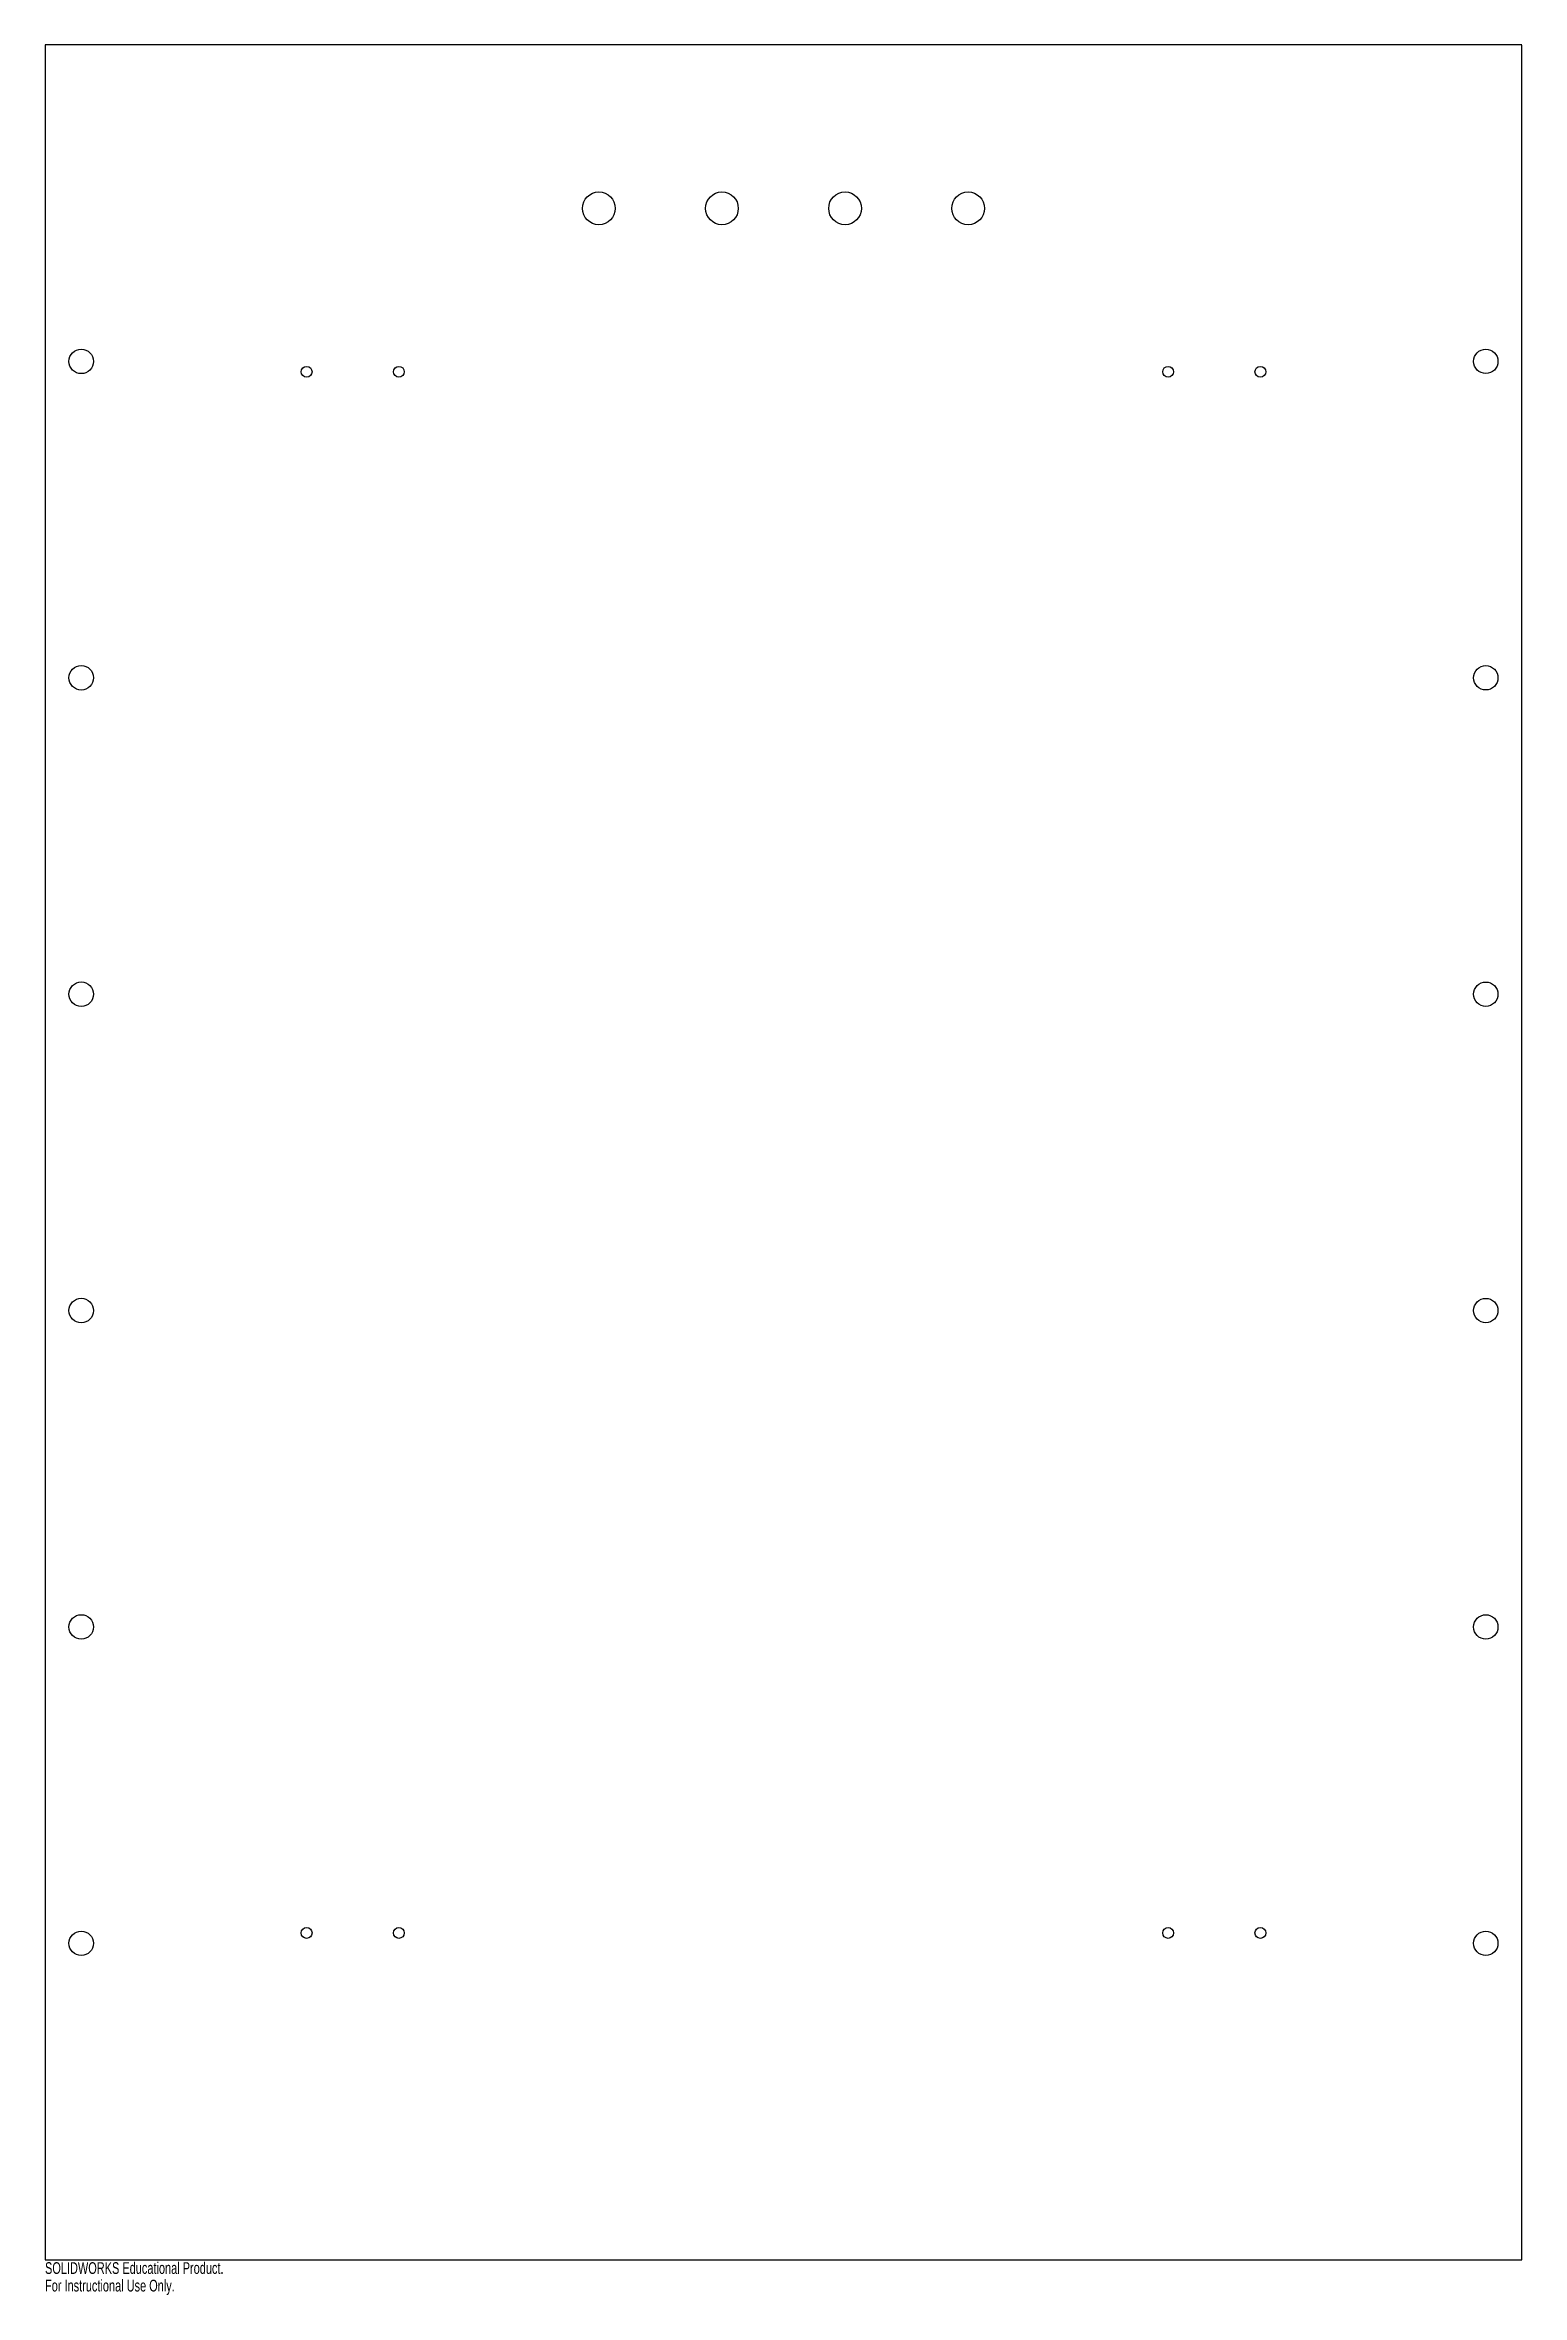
# Model space of a CAD drawing. Header units: inches. Extents: x -12 to 12, y -18.6 to 18.
import ezdxf

# ---------------------------------------------------------------- set-up
doc = ezdxf.new("R2010")
doc.units = ezdxf.units.IN
doc.header["$MEASUREMENT"] = 0
doc.styles.add('SLDTEXTSTYLE0', font='TXT', dxfattribs={"width": 0.7})

msp = doc.modelspace()

# ---------------------------------------------------------------- linework, layer by layer
at = {"color": 7, "linetype": 'Continuous', "lineweight": 25}
for p, q in [((12, 18), (-12, 18)), ((-12, 18), (-12, -18)), ((12, -18), (12, 18)), ((-12, -18), (12, -18))]:
    msp.add_line(p, q, dxfattribs=at)
for centre, radius in [((-3, 15.345), 0.266), ((-1, 15.345), 0.266), ((1, 15.345), 0.266), ((3, 15.345), 0.266), ((-11.412, 12.857), 0.199), ((11.412, 12.857), 0.198), ((-7.75, 12.688), 0.0885), ((-6.25, 12.688), 0.0885), ((6.25, 12.688), 0.0885), ((7.75, 12.688), 0.0885), ((-11.412, 7.714), 0.199), ((11.412, 7.714), 0.198), ((-11.412, 2.571), 0.199), ((11.412, 2.571), 0.198), ((-11.412, -2.571), 0.199), ((11.412, -2.571), 0.198), ((-11.412, -7.714), 0.199), ((11.412, -7.714), 0.198), ((-11.412, -12.857), 0.199), ((-7.75, -12.688), 0.0885), ((-6.25, -12.688), 0.0885), ((6.25, -12.688), 0.0885), ((7.75, -12.688), 0.0885), ((11.412, -12.857), 0.198)]:
    msp.add_circle(centre, radius, dxfattribs=at)

# ---------------------------------------------------------------- texts
at = {"color": 7, "linetype": 'Continuous', "char_height": 0.1903, "attachment_point": 1, "style": 'SLDTEXTSTYLE0'}
for s, insert in [('SOLIDWORKS Educational Product.', (-12, -18.04)), ('For Instructional Use Only.', (-12, -18.326))]:
    msp.add_mtext(s, dxfattribs=dict(at, insert=insert))

doc.saveas('drawing.dxf')
